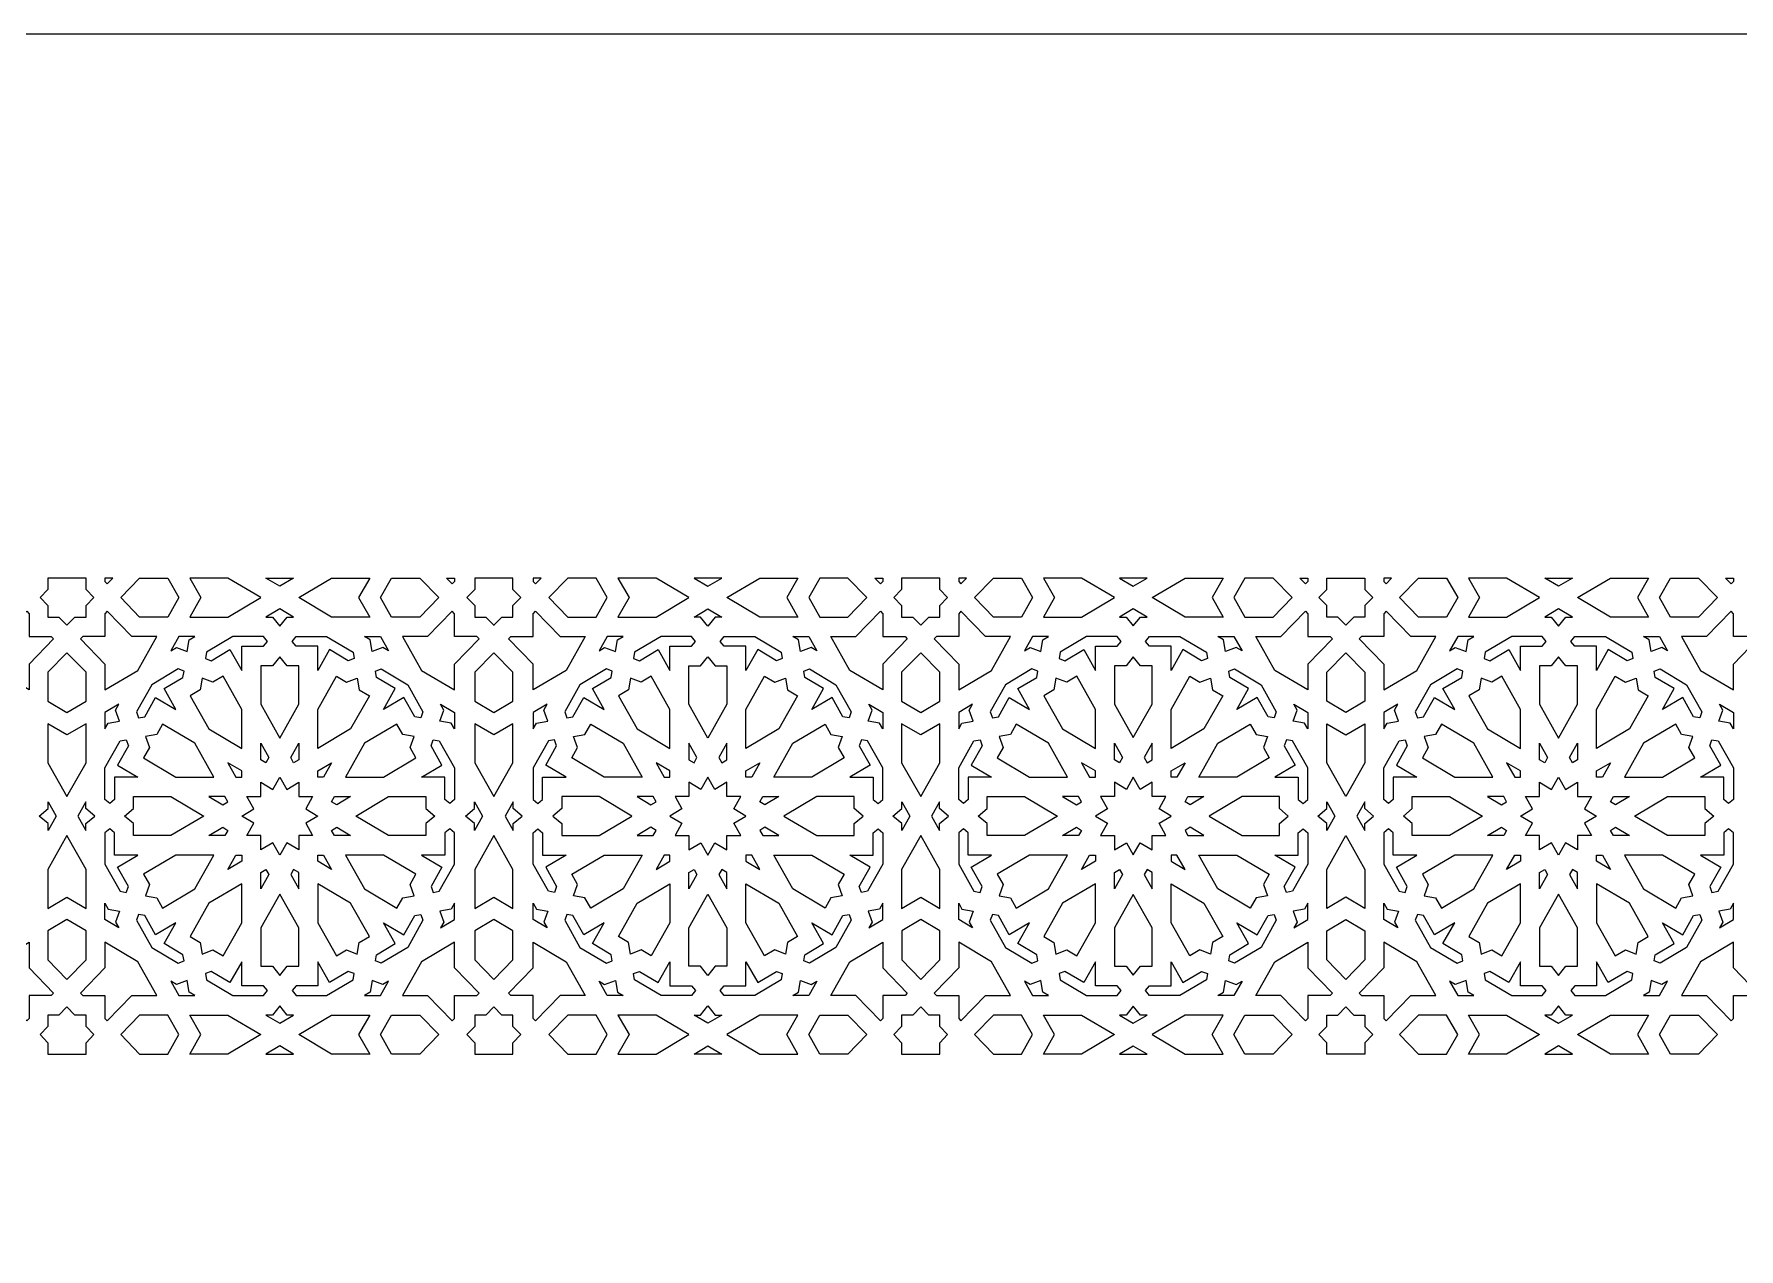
# Model space of a CAD drawing. Extents: x -430 to 430, y -362 to 362.
# Drawn here: x -161.6 to 89, y 183.9 to 362.5 of the extents above; entities that cross this region are included whole.
import ezdxf

# ---------------------------------------------------------------- set-up
doc = ezdxf.new("R2010")
doc.units = 0
doc.layers.add('LAYER_1', color=18, linetype='CONTINUOUS')

msp = doc.modelspace()

# ---------------------------------------------------------------- linework, layer by layer
at = {"layer": 'LAYER_1'}
for points in [[(-430, -362.5), (430, -362.5), (430, 362.5), (-430, 362.5)], [(-156.78, 282.52), (-159.58, 282.52), (-159.59, 282.52), (-159.59, 280.84), (-160.74, 279.65), (-159.59, 278.47), (-159.59, 276.78), (-159.58, 276.78), (-157.95, 276.78), (-156.78, 275.6), (-155.6, 276.78), (-153.97, 276.78), (-153.97, 276.78), (-153.97, 278.47), (-152.81, 279.65), (-153.97, 280.84), (-153.97, 282.52), (-153.97, 282.52)], [(-150.04, 282.52), (-151.2, 282.52), (-151.2, 282.03), (-150.86, 281.68)], [(-141.95, 282.52), (-140.33, 279.65), (-141.95, 276.78), (-146.09, 276.78), (-148.88, 279.65), (-146.09, 282.52)], [(-138.72, 282.52), (-137.11, 279.65), (-138.72, 276.78), (-133.13, 276.78), (-128.29, 279.65), (-133.13, 282.52)], [(-123.45, 282.52), (-125.5, 281.31), (-127.54, 282.52)], [(-112.27, 282.52), (-113.89, 279.65), (-112.27, 276.78), (-117.86, 276.78), (-122.7, 279.65), (-117.86, 282.52)], [(-102.11, 279.65), (-104.91, 276.78), (-109.05, 276.78), (-110.66, 279.65), (-109.05, 282.52), (-104.91, 282.52)], [(-99.8, 282.52), (-99.8, 282.03), (-100.14, 281.68), (-100.96, 282.52)], [(-94.02, 282.52), (-96.82, 282.52), (-96.83, 282.52), (-96.83, 280.84), (-97.98, 279.65), (-96.83, 278.47), (-96.83, 276.78), (-96.82, 276.78), (-95.19, 276.78), (-94.03, 275.6), (-94.03, 275.6), (-94.04, 275.6), (-94.03, 275.6), (-94.03, 275.6), (-94.03, 275.6), (-94.02, 275.6), (-94.02, 275.6), (-94.02, 275.6), (-94.02, 275.6), (-94.01, 275.6), (-94.01, 275.6), (-94.01, 275.6), (-94, 275.6), (-94, 275.6), (-94, 275.6), (-93.99, 275.6), (-94, 275.6), (-94, 275.6), (-92.84, 276.78), (-91.21, 276.78), (-91.2, 276.78), (-91.2, 278.47), (-90.05, 279.65), (-91.2, 280.84), (-91.2, 282.52), (-91.21, 282.52)], [(-88.23, 282.52), (-88.23, 282.03), (-87.89, 281.68), (-87.08, 282.52)], [(-85.92, 279.65), (-83.12, 276.78), (-78.98, 276.78), (-77.37, 279.65), (-78.98, 282.52), (-83.12, 282.52)], [(-75.76, 282.52), (-74.14, 279.65), (-75.76, 276.78), (-70.17, 276.78), (-65.33, 279.65), (-70.17, 282.52)], [(-64.58, 282.52), (-62.53, 281.31), (-60.49, 282.52)], [(-49.31, 282.52), (-50.92, 279.65), (-49.31, 276.78), (-54.9, 276.78), (-59.74, 279.65), (-54.9, 282.52)], [(-46.08, 282.52), (-47.7, 279.65), (-46.08, 276.78), (-41.95, 276.78), (-39.15, 279.65), (-41.95, 282.52)], [(-37.99, 282.52), (-36.84, 282.52), (-36.84, 282.03), (-37.17, 281.68)], [(-31.25, 282.52), (-34.06, 282.52), (-34.06, 282.52), (-34.06, 280.84), (-35.22, 279.65), (-34.06, 278.47), (-34.06, 276.78), (-34.06, 276.78), (-32.43, 276.78), (-31.25, 275.6), (-30.08, 276.78), (-28.45, 276.78), (-28.44, 276.78), (-28.44, 278.47), (-27.29, 279.65), (-28.44, 280.84), (-28.44, 282.52), (-28.45, 282.52)], [(-33.81, 282.52), (-33.82, 282.52)], [(-24.52, 282.52), (-25.67, 282.52), (-25.67, 282.03), (-25.33, 281.68)], [(-16.43, 282.52), (-14.81, 279.65), (-16.43, 276.78), (-20.56, 276.78), (-23.36, 279.65), (-20.56, 282.52)], [(-13.2, 282.52), (-11.59, 279.65), (-13.2, 276.78), (-7.61, 276.78), (-2.77, 279.65), (-7.61, 282.52)], [(0, 281.33), (2.02, 282.52), (0, 282.52), (-2.02, 282.52)], [(13.2, 282.52), (11.58, 279.65), (13.2, 276.78), (7.61, 276.78), (2.77, 279.65), (7.61, 282.52)], [(16.42, 282.52), (14.81, 279.65), (16.42, 276.78), (20.56, 276.78), (23.36, 279.65), (20.56, 282.52)], [(24.51, 282.52), (25.67, 282.52), (25.67, 282.03), (25.33, 281.68)], [(31.25, 282.52), (34.06, 282.52), (34.06, 282.52), (34.06, 280.84), (35.22, 279.65), (34.06, 278.47), (34.06, 276.78), (34.06, 276.78), (32.43, 276.78), (31.25, 275.6), (30.08, 276.78), (28.45, 276.78), (28.44, 276.78), (28.44, 278.47), (27.28, 279.65), (28.44, 280.84), (28.44, 282.52), (28.45, 282.52)], [(33.81, 282.52), (33.82, 282.52)], [(37.99, 282.52), (36.83, 282.52), (36.83, 282.03), (37.17, 281.68)], [(46.08, 282.52), (47.7, 279.65), (46.08, 276.78), (41.94, 276.78), (39.15, 279.65), (41.94, 282.52)], [(49.31, 282.52), (50.92, 279.65), (49.31, 276.78), (54.9, 276.78), (59.74, 279.65), (54.9, 282.52)], [(64.58, 282.52), (62.53, 281.31), (60.49, 282.52)], [(75.76, 282.52), (74.14, 279.65), (75.76, 276.78), (70.17, 276.78), (65.33, 279.65), (70.17, 282.52)], [(85.92, 279.65), (83.12, 276.78), (78.98, 276.78), (77.37, 279.65), (78.98, 282.52), (83.12, 282.52)], [(88.23, 282.52), (88.23, 282.03), (87.89, 281.68), (87.07, 282.52)], [(-167.2, 268.94), (-169.99, 273.92), (-166.31, 273.92), (-162.7, 277.63), (-162.36, 277.28), (-162.36, 273.92), (-159.08, 273.92), (-158.74, 273.57), (-162.36, 269.86), (-162.36, 266.07)], [(-146.35, 268.94), (-143.56, 273.92), (-147.24, 273.92), (-150.86, 277.63), (-151.2, 277.28), (-151.2, 273.92), (-154.47, 273.92), (-154.81, 273.57), (-151.2, 269.86), (-151.2, 266.07)], [(-125.5, 278), (-127.54, 276.78), (-126.58, 276.78), (-125.5, 275.45), (-124.42, 276.78), (-123.45, 276.78)], [(-104.64, 268.94), (-99.8, 266.07), (-99.8, 269.86), (-96.18, 273.57), (-96.52, 273.92), (-99.8, 273.92), (-99.8, 277.28), (-100.14, 277.63), (-103.75, 273.92), (-107.43, 273.92)], [(-83.39, 268.94), (-88.23, 266.07), (-88.23, 269.86), (-91.85, 273.57), (-91.51, 273.92), (-88.23, 273.92), (-88.23, 277.28), (-87.89, 277.63), (-84.28, 273.92), (-80.6, 273.92)], [(-62.53, 278), (-60.49, 276.78), (-61.45, 276.78), (-62.53, 275.45), (-63.61, 276.78), (-64.58, 276.78)], [(-41.68, 268.94), (-44.47, 273.92), (-40.79, 273.92), (-37.17, 277.63), (-36.84, 277.28), (-36.84, 273.92), (-33.56, 273.92), (-33.22, 273.57), (-36.84, 269.86), (-36.84, 266.07)], [(-20.83, 268.94), (-18.04, 273.92), (-21.72, 273.92), (-25.33, 277.63), (-25.67, 277.28), (-25.67, 273.92), (-28.95, 273.92), (-29.29, 273.57), (-25.67, 269.86), (-25.67, 266.07)], [(0, 275.48), (1.05, 276.78), (2.02, 276.78), (0, 277.98), (-2.02, 276.78), (-1.05, 276.78)], [(20.83, 268.94), (18.04, 273.92), (21.72, 273.92), (25.33, 277.63), (25.67, 277.28), (25.67, 273.92), (28.95, 273.92), (29.28, 273.57), (25.67, 269.86), (25.67, 266.07)], [(41.67, 268.94), (44.47, 273.92), (40.79, 273.92), (37.17, 277.63), (36.83, 277.28), (36.83, 273.92), (33.56, 273.92), (33.22, 273.57), (36.83, 269.86), (36.83, 266.07)], [(62.53, 278), (60.49, 276.78), (61.45, 276.78), (62.53, 275.45), (63.61, 276.78), (64.58, 276.78)], [(83.39, 268.94), (88.23, 266.07), (88.23, 269.86), (91.84, 273.57), (91.5, 273.92), (88.23, 273.92), (88.23, 277.28), (87.89, 277.63), (84.28, 273.92), (80.6, 273.92)], [(-140.33, 273.92), (-141.51, 271.81), (-140.68, 272.31), (-139.09, 271.71), (-138.81, 273.42), (-137.97, 273.92)], [(-132.38, 273.92), (-136.27, 271.61), (-136.43, 270.69), (-135.57, 270.37), (-132.81, 272.01), (-131.09, 268.94), (-131.09, 272.48), (-127.89, 272.48), (-127.31, 273.2), (-127.89, 273.92)], [(-118.61, 273.92), (-114.72, 271.61), (-114.57, 270.69), (-115.42, 270.37), (-118.19, 272.01), (-119.91, 268.94), (-119.91, 272.48), (-123.1, 272.48), (-123.68, 273.2), (-123.1, 273.92)], [(-110.66, 273.92), (-109.48, 271.81), (-110.32, 272.31), (-111.9, 271.71), (-112.18, 273.42), (-113.02, 273.92)], [(-77.37, 273.92), (-78.55, 271.81), (-77.72, 272.31), (-76.13, 271.71), (-75.85, 273.42), (-75.01, 273.92)], [(-69.42, 273.92), (-73.31, 271.61), (-73.46, 270.69), (-72.61, 270.37), (-69.84, 272.01), (-68.12, 268.94), (-68.12, 272.48), (-64.93, 272.48), (-64.35, 273.2), (-64.93, 273.92)], [(-55.65, 273.92), (-51.76, 271.61), (-51.61, 270.69), (-52.46, 270.37), (-55.22, 272.01), (-56.95, 268.94), (-56.95, 272.48), (-60.14, 272.48), (-60.72, 273.2), (-60.14, 273.92)], [(-47.7, 273.92), (-46.52, 271.81), (-47.35, 272.31), (-48.94, 271.71), (-49.22, 273.42), (-50.06, 273.92)], [(-14.81, 273.92), (-15.99, 271.81), (-15.16, 272.31), (-13.57, 271.71), (-13.29, 273.42), (-12.45, 273.92)], [(-6.86, 273.92), (-10.75, 271.61), (-10.9, 270.69), (-10.05, 270.37), (-7.29, 272.01), (-5.56, 268.94), (-5.56, 272.48), (-2.37, 272.48), (-1.79, 273.2), (-2.37, 273.92)], [(6.86, 273.92), (10.75, 271.61), (10.9, 270.69), (10.05, 270.37), (7.28, 272.01), (5.56, 268.94), (5.56, 272.48), (2.37, 272.48), (1.79, 273.2), (2.37, 273.92)], [(14.81, 273.92), (15.99, 271.81), (15.15, 272.31), (13.57, 271.71), (13.28, 273.42), (12.45, 273.92)], [(47.7, 273.92), (46.51, 271.81), (47.35, 272.31), (48.94, 271.71), (49.22, 273.42), (50.06, 273.92)], [(55.65, 273.92), (51.76, 271.61), (51.6, 270.69), (52.45, 270.37), (55.22, 272.01), (56.94, 268.94), (56.94, 272.48), (60.14, 272.48), (60.72, 273.2), (60.14, 273.92)], [(69.42, 273.92), (73.31, 271.61), (73.46, 270.69), (72.61, 270.37), (69.84, 272.01), (68.12, 268.94), (68.12, 272.48), (64.93, 272.48), (64.35, 273.2), (64.93, 273.92)], [(77.37, 273.92), (78.55, 271.81), (77.71, 272.31), (76.13, 271.71), (75.84, 273.42), (75.01, 273.92)], [(-156.78, 271.54), (-159.59, 268.67), (-159.59, 264.42), (-156.78, 262.76), (-153.97, 264.42), (-153.97, 268.67)], [(-125.5, 270.95), (-126.58, 269.61), (-128.29, 269.61), (-128.29, 263.97), (-125.5, 259), (-122.7, 263.97), (-122.7, 269.61), (-124.42, 269.61)], [(-94.02, 271.54), (-96.83, 268.67), (-96.83, 264.42), (-94.02, 262.76), (-91.2, 264.42), (-91.2, 268.67)], [(-62.53, 270.95), (-61.45, 269.61), (-59.74, 269.61), (-59.74, 263.97), (-62.53, 259), (-65.33, 263.97), (-65.33, 269.61), (-63.61, 269.61)], [(-31.25, 271.54), (-34.06, 268.67), (-34.06, 264.42), (-31.25, 262.76), (-28.44, 264.42), (-28.44, 268.67)], [(0, 259.05), (2.77, 263.97), (2.77, 269.61), (1.05, 269.61), (0, 270.92), (-1.05, 269.61), (-2.77, 269.61), (-2.77, 263.97)], [(31.25, 271.54), (34.06, 268.67), (34.06, 264.42), (31.25, 262.76), (28.44, 264.42), (28.44, 268.67)], [(62.53, 270.95), (61.45, 269.61), (59.74, 269.61), (59.74, 263.97), (62.53, 259), (65.33, 263.97), (65.33, 269.61), (63.61, 269.61)], [(-144.31, 266.84), (-146.56, 262.85), (-146.24, 261.97), (-145.35, 262.13), (-143.75, 264.97), (-140.77, 263.2), (-142.49, 266.27), (-139.72, 267.91), (-139.57, 268.83), (-140.42, 269.15)], [(-106.68, 266.84), (-104.44, 262.85), (-104.75, 261.97), (-105.65, 262.13), (-107.25, 264.97), (-110.23, 263.2), (-108.51, 266.27), (-111.27, 267.91), (-111.43, 268.83), (-110.57, 269.15)], [(-81.35, 266.84), (-83.59, 262.85), (-83.28, 261.97), (-82.38, 262.13), (-80.79, 264.97), (-77.8, 263.2), (-79.53, 266.27), (-76.76, 267.91), (-76.61, 268.83), (-77.46, 269.15)], [(-43.72, 266.84), (-41.48, 262.85), (-41.79, 261.97), (-42.69, 262.13), (-44.28, 264.97), (-47.27, 263.2), (-45.54, 266.27), (-48.31, 267.91), (-48.46, 268.83), (-47.61, 269.15)], [(-18.79, 266.84), (-21.03, 262.85), (-20.72, 261.97), (-19.82, 262.13), (-18.23, 264.97), (-15.24, 263.2), (-16.97, 266.27), (-14.2, 267.91), (-14.05, 268.83), (-14.9, 269.15)], [(18.79, 266.84), (21.03, 262.85), (20.72, 261.97), (19.82, 262.13), (18.22, 264.97), (15.24, 263.2), (16.96, 266.27), (14.2, 267.91), (14.04, 268.83), (14.89, 269.15)], [(43.72, 266.84), (41.47, 262.85), (41.79, 261.97), (42.68, 262.13), (44.28, 264.97), (47.26, 263.2), (45.54, 266.27), (48.31, 267.91), (48.46, 268.83), (47.61, 269.15)], [(81.35, 266.84), (83.59, 262.85), (83.28, 261.97), (82.38, 262.13), (80.78, 264.97), (77.8, 263.2), (79.52, 266.27), (76.76, 267.91), (76.6, 268.83), (77.45, 269.15)], [(-136.9, 267.81), (-137.18, 266.1), (-138.67, 265.22), (-135.93, 260.34), (-131.09, 257.47), (-131.09, 263.21), (-133.83, 268.09), (-135.32, 267.21)], [(-114.09, 267.81), (-113.81, 266.1), (-112.32, 265.22), (-115.07, 260.34), (-119.91, 257.47), (-119.91, 263.21), (-117.16, 268.09), (-115.68, 267.21)], [(-73.94, 267.81), (-74.22, 266.1), (-75.71, 265.22), (-72.96, 260.34), (-68.12, 257.47), (-68.12, 263.21), (-70.87, 268.09), (-72.35, 267.21)], [(-51.13, 267.81), (-50.85, 266.1), (-49.36, 265.22), (-52.11, 260.34), (-56.95, 257.47), (-56.95, 263.21), (-54.2, 268.09), (-52.72, 267.21)], [(-11.38, 267.81), (-11.66, 266.1), (-13.15, 265.22), (-10.4, 260.34), (-5.56, 257.47), (-5.56, 263.21), (-8.31, 268.09), (-9.79, 267.21)], [(11.38, 267.81), (11.66, 266.1), (13.15, 265.22), (10.4, 260.34), (5.56, 257.47), (5.56, 263.21), (8.31, 268.09), (9.79, 267.21)], [(51.13, 267.81), (50.84, 266.1), (49.36, 265.22), (52.1, 260.34), (56.94, 257.47), (56.94, 263.21), (54.2, 268.09), (52.71, 267.21)], [(73.94, 267.81), (74.22, 266.1), (75.71, 265.22), (72.96, 260.34), (68.12, 257.47), (68.12, 263.21), (70.87, 268.09), (72.35, 267.21)], [(-151.2, 262.76), (-151.2, 260.33), (-150.71, 261.19), (-149.04, 261.49), (-149.63, 263.11), (-149.15, 263.97)], [(-99.8, 262.76), (-99.8, 260.33), (-100.28, 261.19), (-101.95, 261.49), (-101.36, 263.11), (-101.84, 263.97)], [(-88.23, 262.76), (-88.23, 260.33), (-87.75, 261.19), (-86.08, 261.49), (-86.67, 263.11), (-86.19, 263.97)], [(-36.84, 262.76), (-36.84, 260.33), (-37.32, 261.19), (-38.99, 261.49), (-38.4, 263.11), (-38.88, 263.97)], [(-25.67, 262.76), (-25.67, 260.33), (-25.19, 261.19), (-23.52, 261.49), (-24.11, 263.11), (-23.63, 263.97)], [(25.67, 262.76), (25.67, 260.33), (25.19, 261.19), (23.52, 261.49), (24.11, 263.11), (23.63, 263.97)], [(36.83, 262.76), (36.83, 260.33), (37.32, 261.19), (38.99, 261.49), (38.4, 263.11), (38.88, 263.97)], [(88.23, 262.76), (88.23, 260.33), (87.75, 261.19), (86.08, 261.49), (86.67, 263.11), (86.18, 263.97)], [(-156.78, 259.45), (-159.59, 261.1), (-159.59, 255.36), (-156.78, 250.39), (-153.97, 255.36), (-153.97, 261.1)], [(-145.25, 259.24), (-144.66, 257.61), (-145.52, 256.08), (-140.77, 253.26), (-135.18, 253.26), (-137.97, 258.23), (-142.72, 261.05), (-143.58, 259.53)], [(-115.82, 253.26), (-110.23, 253.26), (-105.47, 256.08), (-106.33, 257.61), (-105.74, 259.24), (-107.41, 259.53), (-108.27, 261.05), (-113.02, 258.23)], [(-94.02, 259.45), (-96.83, 261.1), (-96.83, 255.36), (-94.02, 250.39), (-91.2, 255.36), (-91.2, 261.1)], [(-72.21, 253.26), (-77.8, 253.26), (-82.56, 256.08), (-81.7, 257.61), (-82.29, 259.24), (-80.62, 259.53), (-79.76, 261.05), (-75.01, 258.23)], [(-42.78, 259.24), (-43.37, 257.61), (-42.51, 256.08), (-47.27, 253.26), (-52.85, 253.26), (-50.06, 258.23), (-45.31, 261.05), (-44.45, 259.53)], [(-31.25, 259.45), (-34.06, 261.1), (-34.06, 255.36), (-31.25, 250.39), (-28.44, 255.36), (-28.44, 261.1)], [(-19.73, 259.24), (-19.14, 257.61), (-20, 256.08), (-15.24, 253.26), (-9.66, 253.26), (-12.45, 258.23), (-17.2, 261.05), (-18.06, 259.53)], [(19.73, 259.24), (19.14, 257.61), (20, 256.08), (15.24, 253.26), (9.65, 253.26), (12.45, 258.23), (17.2, 261.05), (18.06, 259.53)], [(31.25, 259.45), (34.06, 261.1), (34.06, 255.36), (31.25, 250.39), (28.44, 255.36), (28.44, 261.1)], [(42.78, 259.24), (43.37, 257.61), (42.51, 256.08), (47.26, 253.26), (52.85, 253.26), (50.06, 258.23), (45.3, 261.05), (44.45, 259.53)], [(72.21, 253.26), (77.8, 253.26), (82.56, 256.08), (81.7, 257.61), (82.29, 259.24), (80.62, 259.53), (79.76, 261.05), (75.01, 258.23)], [(-146.35, 253.26), (-149.8, 253.26), (-149.8, 249.98), (-150.5, 249.39), (-151.2, 249.98), (-151.2, 254.6), (-148.95, 258.59), (-148.05, 258.75), (-147.74, 257.87), (-149.34, 255.03)], [(-128.29, 258.24), (-127.11, 256.13), (-127.54, 255.36), (-128.29, 255.81)], [(-122.7, 258.24), (-122.7, 255.81), (-123.45, 255.36), (-123.88, 256.13)], [(-99.8, 254.6), (-99.8, 249.98), (-100.5, 249.39), (-101.2, 249.98), (-101.2, 253.26), (-104.64, 253.26), (-101.66, 255.03), (-103.25, 257.87), (-102.94, 258.75), (-102.04, 258.59)], [(-88.23, 254.6), (-88.23, 249.98), (-87.53, 249.39), (-86.84, 249.98), (-86.84, 253.26), (-83.39, 253.26), (-86.37, 255.03), (-84.78, 257.87), (-85.09, 258.75), (-85.99, 258.59)], [(-65.33, 258.24), (-65.33, 255.81), (-64.58, 255.36), (-64.15, 256.13)], [(-59.74, 258.24), (-60.92, 256.13), (-60.49, 255.36), (-59.74, 255.81)], [(-41.68, 253.26), (-38.23, 253.26), (-38.23, 249.98), (-37.53, 249.39), (-36.84, 249.98), (-36.84, 254.6), (-39.08, 258.59), (-39.98, 258.75), (-40.29, 257.87), (-38.69, 255.03)], [(-20.83, 253.26), (-24.28, 253.26), (-24.28, 249.98), (-24.97, 249.39), (-25.67, 249.98), (-25.67, 254.6), (-23.43, 258.59), (-22.53, 258.75), (-22.22, 257.87), (-23.81, 255.03)], [(-2.77, 258.24), (-1.59, 256.13), (-2.02, 255.36), (-2.77, 255.81)], [(2.77, 258.24), (1.59, 256.13), (2.02, 255.36), (2.77, 255.81)], [(20.83, 253.26), (24.27, 253.26), (24.27, 249.98), (24.97, 249.39), (25.67, 249.98), (25.67, 254.6), (23.43, 258.59), (22.53, 258.75), (22.21, 257.87), (23.81, 255.03)], [(41.67, 253.26), (38.23, 253.26), (38.23, 249.98), (37.53, 249.39), (36.83, 249.98), (36.83, 254.6), (39.08, 258.59), (39.97, 258.75), (40.29, 257.87), (38.69, 255.03)], [(59.74, 258.24), (60.92, 256.13), (60.49, 255.36), (59.74, 255.81)], [(65.33, 258.24), (65.33, 255.81), (64.58, 255.36), (64.15, 256.13)], [(88.23, 254.6), (88.23, 249.98), (87.53, 249.39), (86.83, 249.98), (86.83, 253.26), (83.39, 253.26), (86.37, 255.03), (84.77, 257.87), (85.09, 258.75), (85.98, 258.59)], [(-133.13, 255.37), (-131.95, 253.26), (-131.09, 253.26), (-131.09, 254.15)], [(-122.7, 242.55), (-124.47, 243.6), (-125.5, 241.78), (-126.52, 243.6), (-128.29, 242.55), (-128.29, 244.65), (-130.34, 244.65), (-129.31, 246.47), (-131.09, 247.52), (-129.31, 248.57), (-130.34, 250.39), (-128.29, 250.39), (-128.29, 252.5), (-126.52, 251.44), (-125.5, 253.26), (-124.47, 251.44), (-122.7, 252.5), (-122.7, 250.39), (-120.66, 250.39), (-121.68, 248.57), (-119.91, 247.52), (-121.68, 246.47), (-120.66, 244.65), (-122.7, 244.65)], [(-117.86, 255.37), (-119.04, 253.26), (-119.91, 253.26), (-119.91, 254.15)], [(-70.17, 255.37), (-68.99, 253.26), (-68.12, 253.26), (-68.12, 254.15)], [(-65.33, 242.55), (-63.56, 243.6), (-62.53, 241.78), (-61.51, 243.6), (-59.74, 242.55), (-59.74, 244.65), (-57.69, 244.65), (-58.72, 246.47), (-56.95, 247.52), (-58.72, 248.57), (-57.69, 250.39), (-59.74, 250.39), (-59.74, 252.5), (-61.51, 251.44), (-62.53, 253.26), (-63.56, 251.44), (-65.33, 252.5), (-65.33, 250.39), (-67.37, 250.39), (-66.35, 248.57), (-68.12, 247.52), (-66.35, 246.47), (-67.37, 244.65), (-65.33, 244.65)], [(-54.9, 255.37), (-56.08, 253.26), (-56.95, 253.26), (-56.95, 254.15)], [(-7.61, 255.37), (-6.43, 253.26), (-5.56, 253.26), (-5.56, 254.15)], [(0, 241.83), (1, 243.6), (2.77, 242.55), (2.77, 244.65), (4.81, 244.65), (3.79, 246.47), (5.56, 247.52), (3.79, 248.57), (4.81, 250.39), (2.77, 250.39), (2.77, 252.5), (1, 251.44), (0, 253.22), (-1, 251.44), (-2.77, 252.5), (-2.77, 250.39), (-4.82, 250.39), (-3.79, 248.57), (-5.56, 247.52), (-3.79, 246.47), (-4.82, 244.65), (-2.77, 244.65), (-2.77, 242.55), (-1, 243.6)], [(7.61, 255.37), (6.43, 253.26), (5.56, 253.26), (5.56, 254.15)], [(54.9, 255.37), (56.08, 253.26), (56.94, 253.26), (56.94, 254.15)], [(65.33, 242.55), (63.56, 243.6), (62.53, 241.78), (61.51, 243.6), (59.74, 242.55), (59.74, 244.65), (57.69, 244.65), (58.71, 246.47), (56.94, 247.52), (58.71, 248.57), (57.69, 250.39), (59.74, 250.39), (59.74, 252.5), (61.51, 251.44), (62.53, 253.26), (63.56, 251.44), (65.33, 252.5), (65.33, 250.39), (67.37, 250.39), (66.35, 248.57), (68.12, 247.52), (66.35, 246.47), (67.37, 244.65), (65.33, 244.65)], [(70.17, 255.37), (68.99, 253.26), (68.12, 253.26), (68.12, 254.15)], [(-160.87, 247.52), (-159.56, 248.63), (-159.56, 249.63), (-158.38, 247.52), (-159.56, 245.42), (-159.56, 246.42)], [(-152.69, 247.52), (-153.99, 248.63), (-153.99, 249.63), (-155.17, 247.52), (-153.99, 245.42), (-153.99, 246.42)], [(-136.67, 247.52), (-141.51, 244.65), (-147, 244.65), (-147, 246.42), (-148.31, 247.52), (-147, 248.63), (-147, 250.39), (-141.51, 250.39)], [(-135.93, 250.39), (-133.88, 249.18), (-133.13, 249.63), (-133.56, 250.39)], [(-115.07, 250.39), (-117.11, 249.18), (-117.86, 249.63), (-117.43, 250.39)], [(-102.69, 247.52), (-103.99, 246.42), (-103.99, 244.65), (-109.48, 244.65), (-114.32, 247.52), (-109.48, 250.39), (-103.99, 250.39), (-103.99, 248.63)], [(-98.16, 247.52), (-96.86, 248.63), (-96.86, 249.63), (-95.68, 247.52), (-96.86, 245.42), (-96.86, 246.42)], [(-89.87, 247.52), (-91.17, 248.63), (-91.17, 249.63), (-92.35, 247.52), (-91.17, 245.42), (-91.17, 246.42)], [(-85.34, 247.52), (-84.04, 246.42), (-84.04, 244.65), (-78.55, 244.65), (-73.71, 247.52), (-78.55, 250.39), (-84.04, 250.39), (-84.04, 248.63)], [(-72.96, 250.39), (-70.92, 249.18), (-70.17, 249.63), (-70.6, 250.39)], [(-52.1, 250.39), (-54.15, 249.18), (-54.9, 249.63), (-54.47, 250.39)], [(-51.36, 247.52), (-46.52, 244.65), (-41.03, 244.65), (-41.03, 246.42), (-39.72, 247.52), (-41.03, 248.63), (-41.03, 250.39), (-46.52, 250.39)], [(-35.34, 247.52), (-34.04, 248.63), (-34.04, 249.63), (-32.86, 247.52), (-34.04, 245.42), (-34.04, 246.42)], [(-27.16, 247.52), (-28.47, 248.63), (-28.47, 249.63), (-29.65, 247.52), (-28.47, 245.42), (-28.47, 246.42)], [(-11.15, 247.52), (-15.99, 244.65), (-21.48, 244.65), (-21.48, 246.42), (-22.78, 247.52), (-21.48, 248.63), (-21.48, 250.39), (-15.99, 250.39)], [(-10.4, 250.39), (-8.36, 249.18), (-7.61, 249.63), (-8.04, 250.39)], [(10.4, 250.39), (8.36, 249.18), (7.61, 249.63), (8.04, 250.39)], [(11.15, 247.52), (15.99, 244.65), (21.48, 244.65), (21.48, 246.42), (22.78, 247.52), (21.48, 248.63), (21.48, 250.39), (15.99, 250.39)], [(27.16, 247.52), (28.47, 248.63), (28.47, 249.63), (29.65, 247.52), (28.47, 245.42), (28.47, 246.42)], [(35.34, 247.52), (34.04, 248.63), (34.04, 249.63), (32.86, 247.52), (34.04, 245.42), (34.04, 246.42)], [(51.35, 247.52), (46.51, 244.65), (41.03, 244.65), (41.03, 246.42), (39.72, 247.52), (41.03, 248.63), (41.03, 250.39), (46.51, 250.39)], [(52.1, 250.39), (54.15, 249.18), (54.9, 249.63), (54.47, 250.39)], [(72.96, 250.39), (70.92, 249.18), (70.17, 249.63), (70.6, 250.39)], [(85.34, 247.52), (84.04, 246.42), (84.04, 244.65), (78.55, 244.65), (73.71, 247.52), (78.55, 250.39), (84.04, 250.39), (84.04, 248.63)], [(-146.35, 241.79), (-149.8, 241.79), (-149.8, 245.07), (-150.5, 245.66), (-151.2, 245.07), (-151.2, 240.45), (-148.95, 236.46), (-148.05, 236.3), (-147.74, 237.18), (-149.34, 240.02)], [(-133.13, 245.42), (-133.56, 244.65), (-135.93, 244.65), (-133.88, 245.87)], [(-115.07, 244.65), (-117.43, 244.65), (-117.86, 245.42), (-117.11, 245.87)], [(-104.64, 241.79), (-101.66, 240.02), (-103.25, 237.18), (-102.94, 236.3), (-102.04, 236.46), (-99.8, 240.45), (-99.8, 245.07), (-100.5, 245.66), (-101.2, 245.07), (-101.2, 241.79)], [(-83.39, 241.79), (-86.37, 240.02), (-84.78, 237.18), (-85.09, 236.3), (-85.99, 236.46), (-88.23, 240.45), (-88.23, 245.07), (-87.53, 245.66), (-86.84, 245.07), (-86.84, 241.79)], [(-72.96, 244.65), (-70.6, 244.65), (-70.17, 245.42), (-70.92, 245.87)], [(-54.9, 245.42), (-54.47, 244.65), (-52.1, 244.65), (-54.15, 245.87)], [(-41.68, 241.79), (-38.23, 241.79), (-38.23, 245.07), (-37.53, 245.66), (-36.84, 245.07), (-36.84, 240.45), (-39.08, 236.46), (-39.98, 236.3), (-40.29, 237.18), (-38.69, 240.02)], [(-20.83, 241.79), (-24.28, 241.79), (-24.28, 245.07), (-24.97, 245.66), (-25.67, 245.07), (-25.67, 240.45), (-23.43, 236.46), (-22.53, 236.3), (-22.22, 237.18), (-23.81, 240.02)], [(-7.61, 245.42), (-8.04, 244.65), (-10.4, 244.65), (-8.36, 245.87)], [(7.61, 245.42), (8.04, 244.65), (10.4, 244.65), (8.36, 245.87)], [(20.83, 241.79), (24.27, 241.79), (24.27, 245.07), (24.97, 245.66), (25.67, 245.07), (25.67, 240.45), (23.43, 236.46), (22.53, 236.3), (22.21, 237.18), (23.81, 240.02)], [(41.67, 241.79), (38.23, 241.79), (38.23, 245.07), (37.53, 245.66), (36.83, 245.07), (36.83, 240.45), (39.08, 236.46), (39.97, 236.3), (40.29, 237.18), (38.69, 240.02)], [(54.9, 245.42), (54.47, 244.65), (52.1, 244.65), (54.15, 245.87)], [(72.96, 244.65), (70.6, 244.65), (70.17, 245.42), (70.92, 245.87)], [(83.39, 241.79), (86.37, 240.02), (84.77, 237.18), (85.09, 236.3), (85.98, 236.46), (88.23, 240.45), (88.23, 245.07), (87.53, 245.66), (86.83, 245.07), (86.83, 241.79)], [(-156.78, 244.66), (-159.59, 239.68), (-159.59, 233.94), (-156.78, 235.6), (-153.97, 233.94), (-153.97, 239.68)], [(-94.02, 244.66), (-96.83, 239.68), (-96.83, 233.94), (-94.02, 235.6), (-91.2, 233.94), (-91.2, 239.68)], [(-31.25, 244.66), (-34.06, 239.68), (-34.06, 233.94), (-31.25, 235.6), (-28.44, 233.94), (-28.44, 239.68)], [(31.25, 244.66), (34.06, 239.68), (34.06, 233.94), (31.25, 235.6), (28.44, 233.94), (28.44, 239.68)], [(-145.25, 235.81), (-143.58, 235.52), (-142.72, 234), (-137.97, 236.81), (-135.18, 241.79), (-140.77, 241.79), (-145.52, 238.97), (-144.66, 237.44)], [(-131.09, 241.79), (-131.09, 240.9), (-133.13, 239.68), (-131.95, 241.79)], [(-117.86, 239.68), (-119.91, 240.9), (-119.91, 241.79), (-119.04, 241.79)], [(-105.74, 235.81), (-106.33, 237.44), (-105.47, 238.97), (-110.23, 241.79), (-115.82, 241.79), (-113.02, 236.81), (-108.27, 234), (-107.41, 235.52)], [(-82.29, 235.81), (-81.7, 237.44), (-82.56, 238.97), (-77.8, 241.79), (-72.21, 241.79), (-75.01, 236.81), (-79.76, 234), (-80.62, 235.52)], [(-70.17, 239.68), (-68.12, 240.9), (-68.12, 241.79), (-68.99, 241.79)], [(-56.95, 241.79), (-56.95, 240.9), (-54.9, 239.68), (-56.08, 241.79)], [(-42.78, 235.81), (-44.45, 235.52), (-45.31, 234), (-50.06, 236.81), (-52.85, 241.79), (-47.27, 241.79), (-42.51, 238.97), (-43.37, 237.44)], [(-19.73, 235.81), (-18.06, 235.52), (-17.2, 234), (-12.45, 236.81), (-9.66, 241.79), (-15.24, 241.79), (-20, 238.97), (-19.14, 237.44)], [(-5.56, 241.79), (-5.56, 240.9), (-7.61, 239.68), (-6.43, 241.79)], [(5.56, 241.79), (5.56, 240.9), (7.61, 239.68), (6.43, 241.79)], [(19.73, 235.81), (18.06, 235.52), (17.2, 234), (12.45, 236.81), (9.65, 241.79), (15.24, 241.79), (20, 238.97), (19.14, 237.44)], [(42.78, 235.81), (44.45, 235.52), (45.3, 234), (50.06, 236.81), (52.85, 241.79), (47.26, 241.79), (42.51, 238.97), (43.37, 237.44)], [(56.94, 241.79), (56.94, 240.9), (54.9, 239.68), (56.08, 241.79)], [(70.17, 239.68), (68.12, 240.9), (68.12, 241.79), (68.99, 241.79)], [(82.29, 235.81), (81.7, 237.44), (82.56, 238.97), (77.8, 241.79), (72.21, 241.79), (75.01, 236.81), (79.76, 234), (80.62, 235.52)], [(-127.54, 239.68), (-127.11, 238.92), (-128.29, 236.81), (-128.29, 239.24)], [(-123.45, 239.68), (-123.88, 238.92), (-122.7, 236.81), (-122.7, 239.24)], [(-64.58, 239.68), (-64.15, 238.92), (-65.33, 236.81), (-65.33, 239.24)], [(-60.49, 239.68), (-60.92, 238.92), (-59.74, 236.81), (-59.74, 239.24)], [(-2.02, 239.68), (-1.59, 238.92), (-2.77, 236.81), (-2.77, 239.24)], [(2.02, 239.68), (1.59, 238.92), (2.77, 236.81), (2.77, 239.24)], [(60.49, 239.68), (60.92, 238.92), (59.74, 236.81), (59.74, 239.24)], [(64.58, 239.68), (64.15, 238.92), (65.33, 236.81), (65.33, 239.24)], [(-136.9, 227.24), (-135.32, 227.84), (-133.83, 226.96), (-131.09, 231.84), (-131.09, 237.58), (-135.93, 234.71), (-138.67, 229.83), (-137.18, 228.95)], [(-125.5, 236.05), (-128.29, 231.08), (-128.29, 225.44), (-126.58, 225.44), (-125.5, 224.1), (-124.42, 225.44), (-122.7, 225.44), (-122.7, 231.08)], [(-119.91, 237.58), (-119.91, 231.84), (-117.16, 226.96), (-115.68, 227.84), (-114.09, 227.24), (-113.81, 228.95), (-112.32, 229.83), (-115.07, 234.71)], [(-68.12, 237.58), (-68.12, 231.84), (-70.87, 226.96), (-72.35, 227.84), (-73.94, 227.24), (-74.22, 228.95), (-75.71, 229.83), (-72.96, 234.71)], [(-62.53, 236.05), (-59.74, 231.08), (-59.74, 225.44), (-61.45, 225.44), (-62.53, 224.1), (-63.61, 225.44), (-65.33, 225.44), (-65.33, 231.08)], [(-51.13, 227.24), (-52.72, 227.84), (-54.2, 226.96), (-56.95, 231.84), (-56.95, 237.58), (-52.11, 234.71), (-49.36, 229.83), (-50.85, 228.95)], [(-11.38, 227.24), (-9.79, 227.84), (-8.31, 226.96), (-5.56, 231.84), (-5.56, 237.58), (-10.4, 234.71), (-13.15, 229.83), (-11.66, 228.95)], [(0, 224.13), (1.05, 225.44), (2.77, 225.44), (2.77, 231.08), (0, 236), (-2.77, 231.08), (-2.77, 225.44), (-1.05, 225.44)], [(11.38, 227.24), (9.79, 227.84), (8.31, 226.96), (5.56, 231.84), (5.56, 237.58), (10.4, 234.71), (13.15, 229.83), (11.66, 228.95)], [(51.13, 227.24), (52.71, 227.84), (54.2, 226.96), (56.94, 231.84), (56.94, 237.58), (52.1, 234.71), (49.36, 229.83), (50.84, 228.95)], [(62.53, 236.05), (59.74, 231.08), (59.74, 225.44), (61.45, 225.44), (62.53, 224.1), (63.61, 225.44), (65.33, 225.44), (65.33, 231.08)], [(68.12, 237.58), (68.12, 231.84), (70.87, 226.96), (72.35, 227.84), (73.94, 227.24), (74.22, 228.95), (75.71, 229.83), (72.96, 234.71)], [(-149.04, 233.56), (-149.63, 231.93), (-149.15, 231.07), (-151.2, 232.29), (-151.2, 234.71), (-150.71, 233.85)], [(-101.95, 233.56), (-101.36, 231.93), (-101.84, 231.07), (-99.8, 232.29), (-99.8, 234.71), (-100.28, 233.85)], [(-86.08, 233.56), (-86.67, 231.93), (-86.19, 231.07), (-88.23, 232.29), (-88.23, 234.71), (-87.75, 233.85)], [(-38.99, 233.56), (-38.4, 231.93), (-38.88, 231.07), (-36.84, 232.29), (-36.84, 234.71), (-37.32, 233.85)], [(-23.52, 233.56), (-24.11, 231.93), (-23.63, 231.07), (-25.67, 232.29), (-25.67, 234.71), (-25.19, 233.85)], [(23.52, 233.56), (24.11, 231.93), (23.63, 231.07), (25.67, 232.29), (25.67, 234.71), (25.19, 233.85)], [(38.99, 233.56), (38.4, 231.93), (38.88, 231.07), (36.83, 232.29), (36.83, 234.71), (37.32, 233.85)], [(86.08, 233.56), (86.67, 231.93), (86.18, 231.07), (88.23, 232.29), (88.23, 234.71), (87.75, 233.85)], [(-156.78, 232.29), (-159.57, 230.63), (-159.57, 226.38), (-156.78, 223.51), (-153.98, 226.38), (-153.98, 230.63)], [(-140.77, 231.84), (-143.75, 230.08), (-145.35, 232.92), (-146.24, 233.07), (-146.56, 232.2), (-144.31, 228.21), (-140.42, 225.9), (-139.57, 226.22), (-139.72, 227.14), (-142.49, 228.78)], [(-106.68, 228.21), (-110.57, 225.9), (-111.43, 226.22), (-111.27, 227.14), (-108.51, 228.78), (-110.23, 231.84), (-107.25, 230.08), (-105.65, 232.92), (-104.75, 233.07), (-104.44, 232.2)], [(-94.02, 232.29), (-96.83, 230.63), (-96.83, 226.38), (-94.02, 223.51), (-91.2, 226.38), (-91.2, 230.63)], [(-81.35, 228.21), (-77.46, 225.9), (-76.61, 226.22), (-76.76, 227.14), (-79.53, 228.78), (-77.8, 231.84), (-80.79, 230.08), (-82.38, 232.92), (-83.28, 233.07), (-83.59, 232.2)], [(-47.27, 231.84), (-44.28, 230.08), (-42.69, 232.92), (-41.79, 233.07), (-41.48, 232.2), (-43.72, 228.21), (-47.61, 225.9), (-48.46, 226.22), (-48.31, 227.14), (-45.54, 228.78)], [(-31.25, 232.29), (-34.05, 230.63), (-34.05, 226.38), (-31.25, 223.51), (-28.46, 226.38), (-28.46, 230.63)], [(-15.24, 231.84), (-18.23, 230.08), (-19.82, 232.92), (-20.72, 233.07), (-21.03, 232.2), (-18.79, 228.21), (-14.9, 225.9), (-14.05, 226.22), (-14.2, 227.14), (-16.97, 228.78)], [(15.24, 231.84), (18.22, 230.08), (19.82, 232.92), (20.72, 233.07), (21.03, 232.2), (18.79, 228.21), (14.89, 225.9), (14.04, 226.22), (14.2, 227.14), (16.96, 228.78)], [(31.25, 232.29), (34.05, 230.63), (34.05, 226.38), (31.25, 223.51), (28.46, 226.38), (28.46, 230.63)], [(47.26, 231.84), (44.28, 230.08), (42.68, 232.92), (41.79, 233.07), (41.47, 232.2), (43.72, 228.21), (47.61, 225.9), (48.46, 226.22), (48.31, 227.14), (45.54, 228.78)], [(81.35, 228.21), (77.45, 225.9), (76.6, 226.22), (76.76, 227.14), (79.52, 228.78), (77.8, 231.84), (80.78, 230.08), (82.38, 232.92), (83.28, 233.07), (83.59, 232.2)], [(-158.74, 221.48), (-159.08, 221.13), (-162.36, 221.13), (-162.36, 217.77), (-162.7, 217.42), (-166.31, 221.13), (-169.99, 221.13), (-167.2, 226.1), (-162.36, 228.97), (-162.36, 225.19)], [(-154.81, 221.48), (-154.47, 221.13), (-151.2, 221.13), (-151.2, 217.77), (-150.86, 217.42), (-147.24, 221.13), (-143.56, 221.13), (-146.35, 226.1), (-151.2, 228.97), (-151.2, 225.19)], [(-104.64, 226.1), (-107.43, 221.13), (-103.75, 221.13), (-100.14, 217.42), (-99.8, 217.77), (-99.8, 221.13), (-96.52, 221.13), (-96.18, 221.48), (-99.8, 225.19), (-99.8, 228.97)], [(-83.39, 226.1), (-80.6, 221.13), (-84.28, 221.13), (-87.89, 217.42), (-88.23, 217.77), (-88.23, 221.13), (-91.51, 221.13), (-91.85, 221.48), (-88.23, 225.19), (-88.23, 228.97)], [(-33.22, 221.48), (-33.56, 221.13), (-36.84, 221.13), (-36.84, 217.77), (-37.17, 217.42), (-40.79, 221.13), (-44.47, 221.13), (-41.68, 226.1), (-36.84, 228.97), (-36.84, 225.19)], [(-29.29, 221.48), (-28.95, 221.13), (-25.67, 221.13), (-25.67, 217.77), (-25.33, 217.42), (-21.72, 221.13), (-18.04, 221.13), (-20.83, 226.1), (-25.67, 228.97), (-25.67, 225.19)], [(29.28, 221.48), (28.95, 221.13), (25.67, 221.13), (25.67, 217.77), (25.33, 217.42), (21.72, 221.13), (18.04, 221.13), (20.83, 226.1), (25.67, 228.97), (25.67, 225.19)], [(33.22, 221.48), (33.56, 221.13), (36.83, 221.13), (36.83, 217.77), (37.17, 217.42), (40.79, 221.13), (44.47, 221.13), (41.67, 226.1), (36.83, 228.97), (36.83, 225.19)], [(83.39, 226.1), (80.6, 221.13), (84.28, 221.13), (87.89, 217.42), (88.23, 217.77), (88.23, 221.13), (91.5, 221.13), (91.84, 221.48), (88.23, 225.19), (88.23, 228.97)], [(-131.09, 226.11), (-132.81, 223.04), (-135.57, 224.68), (-136.43, 224.36), (-136.27, 223.44), (-132.38, 221.13), (-127.89, 221.13), (-127.31, 221.85), (-127.89, 222.57), (-131.09, 222.57)], [(-119.91, 226.11), (-119.91, 222.57), (-123.1, 222.57), (-123.68, 221.85), (-123.1, 221.13), (-118.61, 221.13), (-114.72, 223.44), (-114.57, 224.36), (-115.42, 224.68), (-118.19, 223.04)], [(-68.12, 226.11), (-68.12, 222.57), (-64.93, 222.57), (-64.35, 221.85), (-64.93, 221.13), (-69.42, 221.13), (-73.31, 223.44), (-73.46, 224.36), (-72.61, 224.68), (-69.84, 223.04)], [(-56.95, 226.11), (-55.22, 223.04), (-52.46, 224.68), (-51.61, 224.36), (-51.76, 223.44), (-55.65, 221.13), (-60.14, 221.13), (-60.72, 221.85), (-60.14, 222.57), (-56.95, 222.57)], [(-5.56, 226.11), (-7.29, 223.04), (-10.05, 224.68), (-10.9, 224.36), (-10.75, 223.44), (-6.86, 221.13), (-2.37, 221.13), (-1.79, 221.85), (-2.37, 222.57), (-5.56, 222.57)], [(5.56, 226.11), (7.28, 223.04), (10.05, 224.68), (10.9, 224.36), (10.75, 223.44), (6.86, 221.13), (2.37, 221.13), (1.79, 221.85), (2.37, 222.57), (5.56, 222.57)], [(56.94, 226.11), (55.22, 223.04), (52.45, 224.68), (51.6, 224.36), (51.76, 223.44), (55.65, 221.13), (60.14, 221.13), (60.72, 221.85), (60.14, 222.57), (56.94, 222.57)], [(68.12, 226.11), (68.12, 222.57), (64.93, 222.57), (64.35, 221.85), (64.93, 221.13), (69.42, 221.13), (73.31, 223.44), (73.46, 224.36), (72.61, 224.68), (69.84, 223.04)], [(-139.09, 223.34), (-140.68, 222.74), (-141.51, 223.24), (-140.33, 221.13), (-137.97, 221.13), (-138.81, 221.63)], [(-111.9, 223.34), (-112.18, 221.63), (-113.02, 221.13), (-110.66, 221.13), (-109.48, 223.24), (-110.32, 222.74)], [(-76.13, 223.34), (-75.85, 221.63), (-75.01, 221.13), (-77.37, 221.13), (-78.55, 223.24), (-77.72, 222.74)], [(-48.94, 223.34), (-47.35, 222.74), (-46.52, 223.24), (-47.7, 221.13), (-50.06, 221.13), (-49.22, 221.63)], [(-13.57, 223.34), (-15.16, 222.74), (-15.99, 223.24), (-14.81, 221.13), (-12.45, 221.13), (-13.29, 221.63)], [(13.57, 223.34), (15.15, 222.74), (15.99, 223.24), (14.81, 221.13), (12.45, 221.13), (13.28, 221.63)], [(48.94, 223.34), (47.35, 222.74), (46.51, 223.24), (47.7, 221.13), (50.06, 221.13), (49.22, 221.63)], [(76.13, 223.34), (75.84, 221.63), (75.01, 221.13), (77.37, 221.13), (78.55, 223.24), (77.71, 222.74)], [(-156.78, 219.45), (-157.95, 218.26), (-159.58, 218.26), (-159.59, 218.26), (-159.58, 218.26), (-159.59, 218.26), (-159.59, 216.58), (-160.74, 215.39), (-159.59, 214.2), (-159.59, 212.52), (-159.58, 212.52), (-156.78, 212.52), (-153.97, 212.52), (-153.97, 212.52), (-153.97, 214.2), (-152.81, 215.39), (-153.97, 216.58), (-153.97, 218.26), (-153.97, 218.26), (-153.97, 218.26), (-153.97, 218.26), (-155.6, 218.26)], [(-141.95, 212.52), (-140.33, 215.39), (-141.95, 218.26), (-146.09, 218.26), (-148.88, 215.39), (-146.09, 212.52)], [(-128.29, 215.39), (-133.13, 212.52), (-138.72, 212.52), (-137.11, 215.39), (-138.72, 218.26), (-133.13, 218.26)], [(-125.5, 219.6), (-126.58, 218.26), (-127.54, 218.26), (-125.5, 217.05), (-123.45, 218.26), (-124.42, 218.26)], [(-112.27, 218.26), (-113.89, 215.39), (-112.27, 212.52), (-117.86, 212.52), (-122.7, 215.39), (-117.86, 218.26)], [(-102.11, 215.39), (-104.91, 212.52), (-109.05, 212.52), (-110.66, 215.39), (-109.05, 218.26), (-104.91, 218.26)], [(-94.02, 219.45), (-95.19, 218.26), (-96.82, 218.26), (-96.83, 218.26), (-96.83, 218.26), (-96.83, 218.26), (-96.83, 216.58), (-97.98, 215.39), (-96.83, 214.2), (-96.83, 212.52), (-96.82, 212.52), (-94.02, 212.52), (-91.21, 212.52), (-91.2, 212.52), (-91.2, 214.2), (-90.05, 215.39), (-91.2, 216.58), (-91.2, 218.26), (-91.21, 218.26), (-91.2, 218.26), (-91.21, 218.26), (-92.84, 218.26)], [(-85.92, 215.39), (-83.12, 212.52), (-78.98, 212.52), (-77.37, 215.39), (-78.98, 218.26), (-83.12, 218.26)], [(-75.76, 218.26), (-74.14, 215.39), (-75.76, 212.52), (-70.17, 212.52), (-65.33, 215.39), (-70.17, 218.26)], [(-62.53, 219.6), (-61.45, 218.26), (-60.49, 218.26), (-62.53, 217.05), (-64.58, 218.26), (-63.61, 218.26)], [(-59.74, 215.39), (-54.9, 212.52), (-49.31, 212.52), (-50.92, 215.39), (-49.31, 218.26), (-54.9, 218.26)], [(-46.08, 212.52), (-47.7, 215.39), (-46.08, 218.26), (-41.95, 218.26), (-39.15, 215.39), (-41.95, 212.52)], [(-31.25, 219.45), (-32.43, 218.26), (-34.06, 218.26), (-34.06, 218.26), (-34.06, 218.26), (-34.06, 218.26), (-34.06, 216.58), (-35.22, 215.39), (-34.06, 214.2), (-34.06, 212.52), (-34.06, 212.52), (-31.25, 212.52), (-28.45, 212.52), (-28.44, 212.52), (-28.44, 214.2), (-27.29, 215.39), (-28.44, 216.58), (-28.44, 218.26), (-28.45, 218.26), (-28.44, 218.26), (-28.45, 218.26), (-30.08, 218.26)], [(-16.43, 212.52), (-14.81, 215.39), (-16.43, 218.26), (-20.56, 218.26), (-23.36, 215.39), (-20.56, 212.52)], [(-2.77, 215.39), (-7.61, 212.52), (-13.2, 212.52), (-11.59, 215.39), (-13.2, 218.26), (-7.61, 218.26)], [(0, 217.07), (2.02, 218.26), (1.05, 218.26), (0, 219.57), (-1.05, 218.26), (-2.02, 218.26)], [(2.77, 215.39), (7.61, 212.52), (13.2, 212.52), (11.58, 215.39), (13.2, 218.26), (7.61, 218.26)], [(16.42, 212.52), (14.81, 215.39), (16.42, 218.26), (20.56, 218.26), (23.36, 215.39), (20.56, 212.52)], [(31.25, 219.45), (32.43, 218.26), (34.06, 218.26), (34.06, 218.26), (34.06, 218.26), (34.06, 218.26), (34.06, 216.58), (35.22, 215.39), (34.06, 214.2), (34.06, 212.52), (34.06, 212.52), (31.25, 212.52), (28.45, 212.52), (28.44, 212.52), (28.44, 214.2), (27.28, 215.39), (28.44, 216.58), (28.44, 218.26), (28.44, 218.26), (28.44, 218.26), (28.45, 218.26), (30.08, 218.26)], [(46.08, 212.52), (47.7, 215.39), (46.08, 218.26), (41.94, 218.26), (39.15, 215.39), (41.94, 212.52)], [(59.74, 215.39), (54.9, 212.52), (49.31, 212.52), (50.92, 215.39), (49.31, 218.26), (54.9, 218.26)], [(62.53, 219.6), (61.45, 218.26), (60.49, 218.26), (62.53, 217.05), (64.58, 218.26), (63.61, 218.26)], [(75.76, 218.26), (74.14, 215.39), (75.76, 212.52), (70.17, 212.52), (65.33, 215.39), (70.17, 218.26)], [(85.92, 215.39), (83.12, 212.52), (78.98, 212.52), (77.37, 215.39), (78.98, 218.26), (83.12, 218.26)], [(-123.46, 212.52), (-123.45, 212.52), (-125.5, 213.73), (-127.54, 212.52), (-127.53, 212.52)], [(-64.57, 212.52), (-64.58, 212.52), (-62.53, 213.73), (-60.49, 212.52), (-60.5, 212.52)], [(0, 212.52), (2.01, 212.52), (2.02, 212.52), (0, 213.71), (-2.02, 212.52), (-2.01, 212.52)], [(64.57, 212.52), (64.58, 212.52), (62.53, 213.73), (60.49, 212.52), (60.5, 212.52)]]:
    msp.add_lwpolyline(points, close=True, dxfattribs=at)
for points in [[(-96.83, 276.78), (-96.83, 276.78)], [(-91.2, 276.78), (-91.2, 276.78)]]:
    msp.add_lwpolyline(points, dxfattribs=at)

doc.saveas('drawing.dxf')
